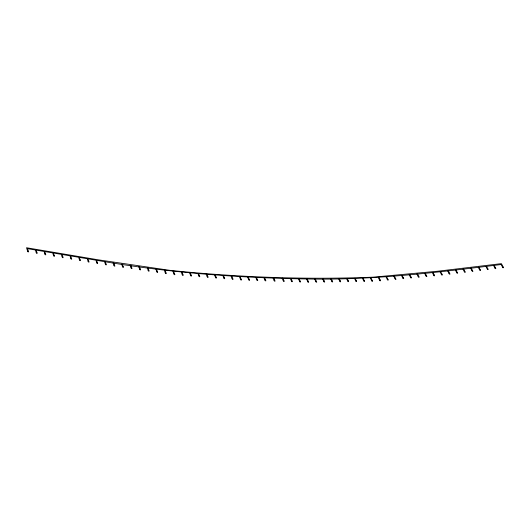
<?xml version="1.0" encoding="UTF-8"?>
<svg xmlns="http://www.w3.org/2000/svg" width="530" height="530" viewBox="0 0 530 530"><rect width="100%" height="100%" fill="white"/><g stroke="black" fill="none" stroke-linecap="round" stroke-linejoin="round"><path stroke-width="0.79" d="M501.791 264.444C437.224 272.486 372.458 280.31 307.261 278.979C237.447 277.826 167.692 272.731 98.865 260.68L96.619 260.303L97.679 263.549L96.964 263.43L95.903 260.177L87.973 258.845L89.033 262.092L88.318 261.972L87.258 258.726L79.334 257.388L80.394 260.641L79.679 260.522L78.619 257.269L70.689 255.937L71.749 259.183L71.033 259.064L69.973 255.818L62.05 254.48L63.11 257.732L62.394 257.613L61.334 254.36L53.404 253.029L54.464 256.275L53.749 256.156L52.689 252.909L44.765 251.571L45.825 254.824L45.11 254.705L44.05 251.452L36.12 250.12L37.179 253.367L36.464 253.247L35.404 250.001L27.48 248.663L28.54 251.916L27.825 251.796L26.5 247.742L98.52 259.859L169.839 270.333A2416.767 1422.209 49.4 0 0 373.358 277.144L437.714 271.208L501.367 263.629L503.5 267.71L502.871 267.789L501.161 264.516M441.318 274.248L441.947 274.169M448.956 273.334L449.586 273.261M456.595 272.427L457.224 272.354M464.247 271.512L464.876 271.44M471.885 270.605L472.515 270.532M479.524 269.697L480.153 269.624M487.163 268.79L487.792 268.71M494.801 267.875L495.437 267.802M502.44 266.968L503.076 266.895M379.52 279.999L380.162 279.939M387.244 279.29L387.88 279.231M394.963 278.575L395.605 278.515M402.687 277.866L403.33 277.806M410.412 277.15L411.048 277.091M418.13 276.435L418.773 276.382M425.855 275.726L426.498 275.666M433.58 275.01L434.216 274.951M315.721 281.331L316.383 281.317M323.697 281.205L324.36 281.198M331.667 281.085L332.33 281.079M339.644 280.966L340.306 280.953M347.614 280.84L348.276 280.834M355.59 280.721L356.253 280.708M363.56 280.602L364.223 280.589M371.537 280.476L372.199 280.469M240.468 279.171L241.143 279.191M248.61 279.442L249.285 279.462M256.745 279.714L257.428 279.741M264.887 279.986L265.57 280.012M274.05 280.29L274.726 280.317M283.206 280.602L283.881 280.622M291.348 280.873L292.023 280.893M299.483 281.145L300.165 281.165M307.625 281.417L308.308 281.443M173.893 273.831L174.589 273.891M182.201 274.5L182.896 274.553M190.508 275.163L191.204 275.222M198.816 275.832L199.512 275.885M207.124 276.501L207.82 276.554M215.432 277.163L216.127 277.216M223.74 277.833L224.435 277.886M232.047 278.495L232.743 278.555M105.324 263.947L106.033 264.053M113.897 265.205L114.606 265.311M122.443 266.464L123.152 266.563M131.016 267.723L131.725 267.822M139.562 268.975L140.271 269.081M148.122 270.234L148.831 270.34M156.695 271.493L157.403 271.599M165.247 272.751L165.963 272.857M27.56 250.981L28.275 251.101M36.199 252.439L36.914 252.558M44.845 253.89L45.56 254.009M53.484 255.347L54.199 255.467M62.129 256.798L62.845 256.918M70.768 258.256L71.484 258.375M79.414 259.707L80.129 259.826M88.053 261.164L88.768 261.283M96.698 262.615L97.414 262.734M494.152 265.351L495.861 268.617L495.232 268.697L493.523 265.424M486.513 266.259L488.223 269.531L487.587 269.604L485.884 266.332M478.875 267.166L480.584 270.439L479.948 270.512L478.245 267.246M471.236 268.081L472.945 271.347L472.309 271.426L470.607 268.154M463.604 268.995L465.307 272.261L464.671 272.334L462.968 269.061M455.946 269.896L457.655 273.169L457.019 273.241L455.316 269.975M448.307 270.81L450.016 274.076L449.38 274.156L447.678 270.883M440.668 271.718L442.378 274.99L441.742 275.063L440.039 271.791M432.977 272.5L434.633 275.772L433.99 275.832L432.334 272.559M425.252 273.208L426.908 276.488L426.266 276.547L424.609 273.268M417.527 273.924L419.184 277.197L418.548 277.256L416.891 273.983M409.809 274.633L411.466 277.912L410.823 277.972L409.167 274.692M402.084 275.348L403.741 278.621L403.098 278.681L401.442 275.408M394.36 276.057L396.016 279.337L395.38 279.396L393.724 276.117M386.642 276.773L388.298 280.045L387.655 280.105L385.999 276.832M378.917 277.481L380.573 280.761L379.93 280.82L378.274 277.541M371.073 278.005L372.577 281.291L371.908 281.298L370.41 278.018M363.103 278.124L364.6 281.41L363.938 281.423L362.434 278.137M355.126 278.25L356.63 281.529L355.961 281.543L354.464 278.257M347.157 278.369L348.654 281.655L347.991 281.662L346.488 278.382M339.18 278.488L340.684 281.774L340.015 281.788L338.518 278.502M331.204 278.614L332.707 281.894L332.045 281.907L330.541 278.621M323.234 278.734L324.731 282.02L324.069 282.026L322.571 278.747M315.257 278.853L316.761 282.139L316.099 282.152L314.595 278.866M307.261 278.979L308.652 282.258L307.976 282.238L306.578 278.952M299.119 278.707L300.51 281.986L299.834 281.967L298.443 278.681M290.977 278.435L292.375 281.715L291.692 281.695L290.301 278.409M282.841 278.164L284.232 281.443L283.55 281.423L282.159 278.137M273.679 277.852L275.077 281.139L274.394 281.112L273.003 277.833M264.523 277.548L265.914 280.834L265.238 280.807L263.841 277.528M256.381 277.276L257.772 280.555L257.096 280.536L255.705 277.25M248.239 277.005L249.637 280.284L248.954 280.264L247.563 276.978M240.097 276.733L241.494 280.012L240.812 279.992L239.421 276.706M231.776 276.097L233.061 279.37L232.372 279.317L231.087 276.037M223.468 275.428L224.753 278.707L224.064 278.647L222.779 275.375M215.16 274.765L216.445 278.038L215.756 277.985L214.471 274.706M206.852 274.096L208.138 277.375L207.449 277.316L206.163 274.043M198.545 273.427L199.83 276.706L199.141 276.653L197.856 273.374M190.237 272.764L191.522 276.037L190.833 275.984L189.548 272.705M181.929 272.095L183.214 275.375L182.525 275.315L181.24 272.042M173.621 271.433L174.907 274.706L174.218 274.653L172.932 271.373M165.121 270.413L166.241 273.666L165.532 273.566L164.413 270.307M156.562 269.154L157.682 272.413L156.973 272.307L155.853 269.048M147.989 267.895L149.109 271.155L148.4 271.049L147.28 267.789M139.43 266.636L140.549 269.896L139.84 269.79L138.721 266.53M130.89 265.384L132.003 268.637L131.294 268.538L130.181 265.278M122.317 264.125L123.43 267.378L122.722 267.279L121.608 264.019M113.771 262.867L114.884 266.126L114.175 266.02L113.062 262.761M105.198 261.608L106.311 264.868L105.603 264.761L104.489 261.502"/></g></svg>
